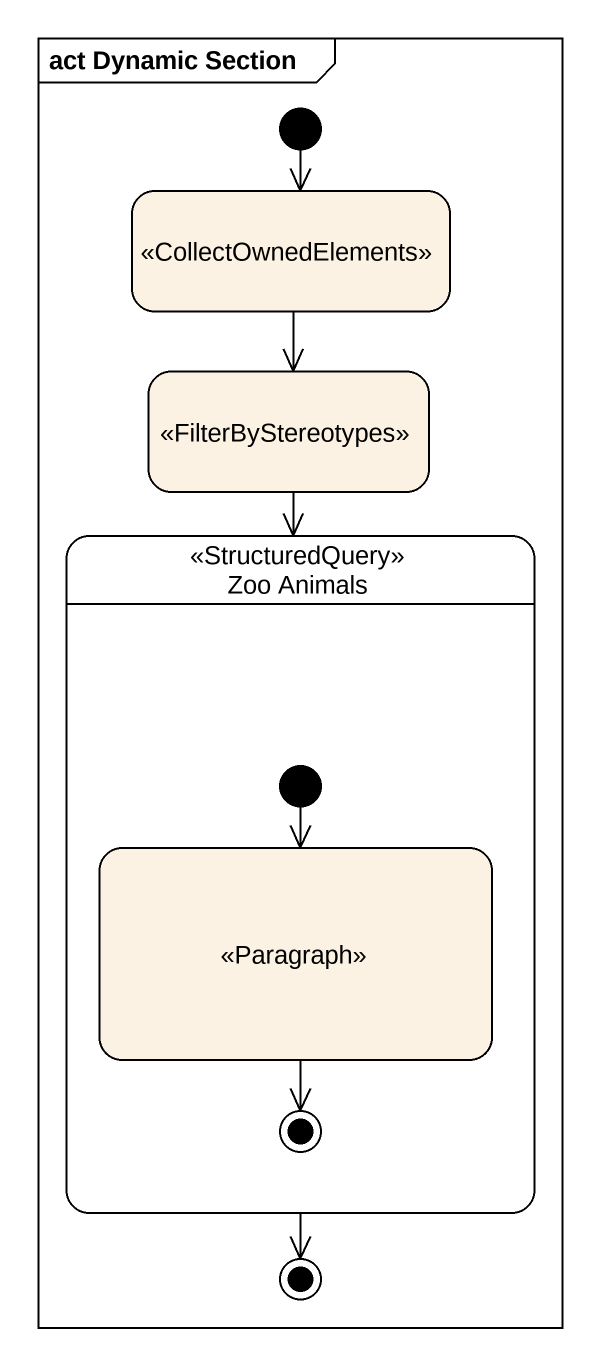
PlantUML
@startuml
mainframe act Dynamic Section
hide empty description
state " " as state1 <<CollectOwnedElements>>
state " " as state2 <<FilterByStereotypes>>
state "Zoo Animals" as Zoo_Animals <<StructuredQuery>> {
  state " " as state3 <<Paragraph>>
  [*] --> state3
  state3 --> [*]
}
[*] --> state1
state1 --> state2
state2 --> Zoo_Animals
Zoo_Animals --> [*]
@enduml
